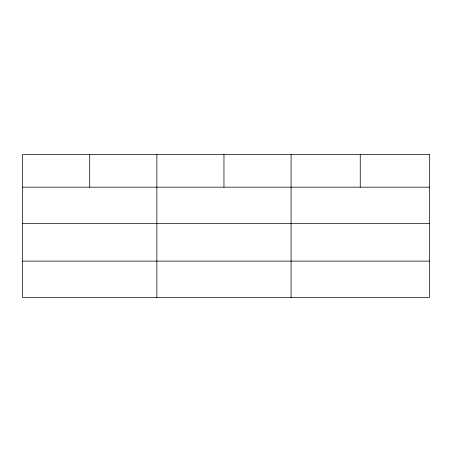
<?xml version="1.0" encoding="UTF-8"?>
<svg xmlns="http://www.w3.org/2000/svg" width="452" height="452" viewBox="0 0 452 452"><rect width="100%" height="100%" fill="white"/><g stroke="black" fill="none" stroke-linecap="round" stroke-linejoin="round"><path stroke-width="0.68" d="M22.6 187.179L429.4 187.179M22.6 223.593L429.4 223.593M22.6 261.109L429.4 261.109M360.244 154.477L360.244 187.179M291.088 154.477L291.088 297.523M223.966 154.477L223.966 187.179M156.844 154.477L156.844 297.523M89.722 154.477L89.722 187.179M429.4 154.477L22.6 154.477L22.6 297.523L429.4 297.523L429.4 154.477"/></g></svg>
